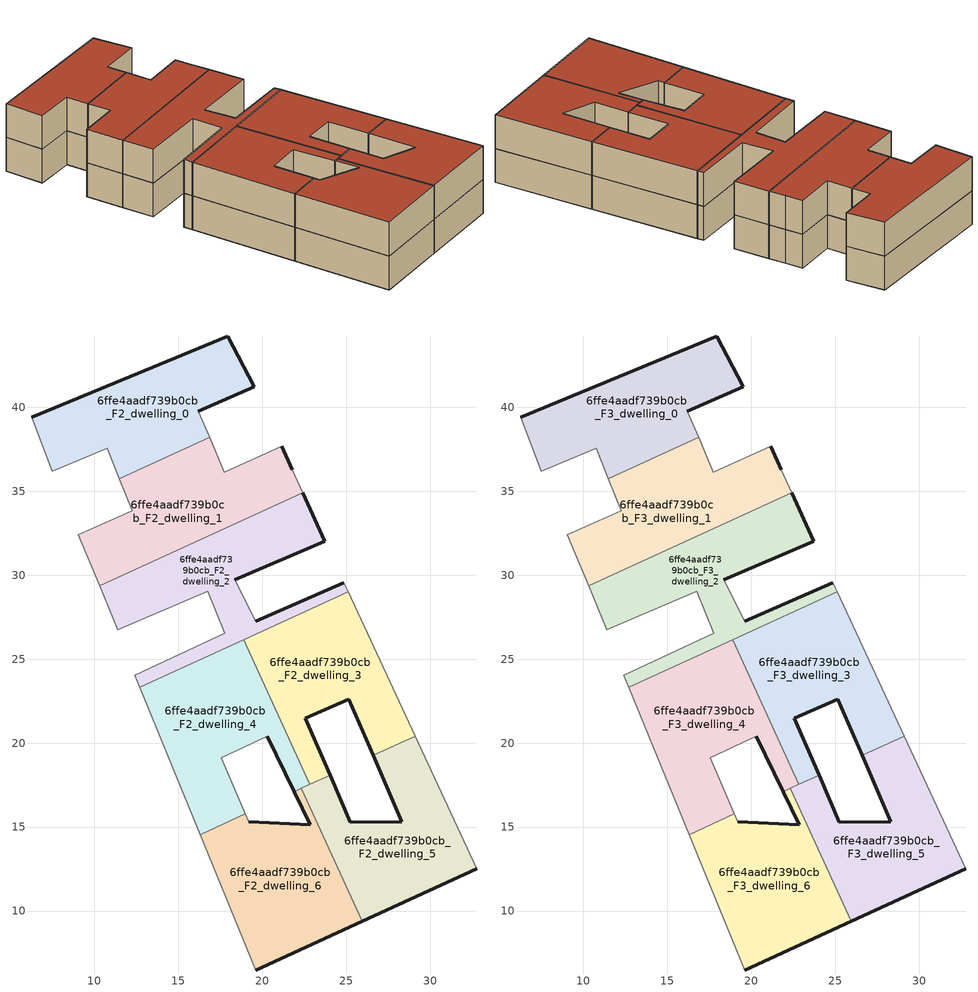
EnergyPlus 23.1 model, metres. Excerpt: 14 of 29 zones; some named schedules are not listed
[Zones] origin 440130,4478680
6ffe4aadf739b0cb_F2_dwelling_0
 floor to 6ffe4aadf739b0cb_F1_dwelling_0 (EU_floor_Construction): 16.85,38.22 16.19,39.76 19.5,41.21 17.95,44.24 6.26,39.41 7.47,36.2 10.75,37.55 11.48,35.76 z6
 wall outside (EU_wall_Construction): 6.26,39.41 17.95,44.24 19.5,41.21 16.19,39.76 z6:9
 wall adiabatic (EU_wall_Construction): 16.19,39.76 16.85,38.22 / 11.48,35.76 10.75,37.55 7.47,36.2 6.26,39.41 z6:9
 wall to 6ffe4aadf739b0cb_F2_dwelling_1 (EU_wall_Construction): 16.85,38.22 11.48,35.76 z6:9
6ffe4aadf739b0cb_F2_dwelling_1
 floor to 6ffe4aadf739b0cb_F1_dwelling_1 (EU_floor_Construction): 22.41,34.9 21.78,36.28 21.14,37.68 17.74,36.14 16.85,38.22 11.48,35.76 12.26,33.84 9.04,32.42 10.31,29.36 z6
 wall outside (EU_wall_Construction): 21.14,37.68 21.78,36.28 z6:9
 wall adiabatic (EU_wall_Construction): 16.85,38.22 17.74,36.14 21.14,37.68 / 21.78,36.28 22.41,34.9 / 10.31,29.36 9.04,32.42 12.26,33.84 11.48,35.76 z6:9
 wall to 6ffe4aadf739b0cb_F2_dwelling_2 (EU_wall_Construction): 22.41,34.9 10.31,29.36 z6:9
6ffe4aadf739b0cb_F2_dwelling_2
 floor to 6ffe4aadf739b0cb_F1_dwelling_2 (EU_floor_Construction): 25.11,29.01 24.85,29.56 19.59,27.25 18.36,29.73 23.71,32.02 22.41,34.9 10.31,29.36 11.38,26.76 16.76,29.06 17.77,26.53 12.4,24.04 12.7,23.32 z6
 wall outside (EU_wall_Construction): 22.41,34.9 23.71,32.02 18.36,29.73 / 19.59,27.25 24.85,29.56 z6:9
 wall adiabatic (EU_wall_Construction): 18.36,29.73 19.59,27.25 / 24.85,29.56 25.11,29.01 / 12.7,23.32 12.4,24.04 17.77,26.53 16.76,29.06 11.38,26.76 10.31,29.36 z6:9
 wall to 6ffe4aadf739b0cb_F2_dwelling_3 (EU_wall_Construction): 25.11,29.01 18.88,26.15 z6:9
 wall to 6ffe4aadf739b0cb_F2_dwelling_4 (EU_wall_Construction): 18.88,26.15 12.7,23.32 z6:9
6ffe4aadf739b0cb_F2_dwelling_3
 floor to 6ffe4aadf739b0cb_F1_dwelling_3 (EU_floor_Construction): 29.1,20.41 25.11,29.01 18.88,26.15 22.82,17.54 24.03,18.09 22.56,21.48 25.14,22.62 26.59,19.26 z6
 wall outside (EU_wall_Construction): 26.59,19.26 25.14,22.62 22.56,21.48 24.03,18.09 z6:9
 wall to 6ffe4aadf739b0cb_F2_dwelling_4 (EU_wall_Construction): 22.82,17.54 18.88,26.15 z6:9
 wall adiabatic (EU_wall_Construction): 25.11,29.01 29.1,20.41 z6:9
 wall to 6ffe4aadf739b0cb_F2_dwelling_5 (EU_wall_Construction): 29.1,20.41 26.59,19.26 / 24.03,18.09 22.82,17.54 z6:9
6ffe4aadf739b0cb_F2_dwelling_4
 floor to 6ffe4aadf739b0cb_F1_dwelling_4 (EU_floor_Construction): 21.88,17.11 22.82,17.54 18.88,26.15 12.7,23.32 16.3,14.55 18.98,15.78 17.54,19.14 20.28,20.4 z6
 wall outside (EU_wall_Construction): 21.88,17.11 20.28,20.4 z6:9
 wall adiabatic (EU_wall_Construction): 20.28,20.4 17.54,19.14 18.98,15.78 / 16.3,14.55 12.7,23.32 z6:9
 wall to 6ffe4aadf739b0cb_F2_dwelling_6 (EU_wall_Construction): 18.98,15.78 16.3,14.55 / 22.32,17.31 21.88,17.11 z6:9
 wall to 6ffe4aadf739b0cb_F2_dwelling_5 (EU_wall_Construction): 22.82,17.54 22.32,17.31 z6:9
6ffe4aadf739b0cb_F2_dwelling_5
 floor to 6ffe4aadf739b0cb_F1_dwelling_5 (EU_floor_Construction): 32.77,12.51 29.1,20.41 26.59,19.26 28.3,15.31 25.24,15.3 24.03,18.09 22.32,17.31 25.95,9.39 z6
 wall outside (EU_wall_Construction): 32.77,12.51 25.95,9.39 / 24.03,18.09 25.24,15.3 28.3,15.31 26.59,19.26 z6:9
 wall adiabatic (EU_wall_Construction): 29.1,20.41 32.77,12.51 z6:9
 wall to 6ffe4aadf739b0cb_F2_dwelling_6 (EU_wall_Construction): 25.95,9.39 22.32,17.31 z6:9
6ffe4aadf739b0cb_F2_dwelling_6
 floor to 6ffe4aadf739b0cb_F1_dwelling_6 (EU_floor_Construction): 25.95,9.39 22.32,17.31 21.88,17.11 22.84,15.14 19.18,15.3 18.98,15.78 16.3,14.55 19.62,6.49 z6
 wall outside (EU_wall_Construction): 19.18,15.3 22.84,15.14 21.88,17.11 / 25.95,9.39 19.62,6.49 z6:9
 wall adiabatic (EU_wall_Construction): 18.98,15.78 19.18,15.3 / 19.62,6.49 16.3,14.55 z6:9
6ffe4aadf739b0cb_F3_dwelling_0
 floor to 6ffe4aadf739b0cb_F2_dwelling_0 (EU_floor_Construction): 16.85,38.22 16.19,39.76 19.5,41.21 17.95,44.24 6.26,39.41 7.47,36.2 10.75,37.55 11.48,35.76 z9
 wall outside (EU_wall_Construction): 6.26,39.41 17.95,44.24 19.5,41.21 16.19,39.76 z9:12
 wall adiabatic (EU_wall_Construction): 16.19,39.76 16.85,38.22 / 11.48,35.76 10.75,37.55 7.47,36.2 6.26,39.41 z9:12
 wall to 6ffe4aadf739b0cb_F3_dwelling_1 (EU_wall_Construction): 16.85,38.22 11.48,35.76 z9:12
 roof outside (EU_roof_Construction): 17.95,44.24 19.5,41.21 16.19,39.76 16.85,38.22 11.48,35.76 10.75,37.55 7.47,36.2 6.26,39.41 z12
6ffe4aadf739b0cb_F3_dwelling_1
 floor to 6ffe4aadf739b0cb_F2_dwelling_1 (EU_floor_Construction): 22.41,34.9 21.78,36.28 21.14,37.68 17.74,36.14 16.85,38.22 11.48,35.76 12.26,33.84 9.04,32.42 10.31,29.36 z9
 wall outside (EU_wall_Construction): 21.14,37.68 21.78,36.28 z9:12
 wall adiabatic (EU_wall_Construction): 16.85,38.22 17.74,36.14 21.14,37.68 / 21.78,36.28 22.41,34.9 / 10.31,29.36 9.04,32.42 12.26,33.84 11.48,35.76 z9:12
 wall to 6ffe4aadf739b0cb_F3_dwelling_2 (EU_wall_Construction): 22.41,34.9 10.31,29.36 z9:12
 roof outside (EU_roof_Construction): 21.14,37.68 21.78,36.28 22.41,34.9 10.31,29.36 9.04,32.42 12.26,33.84 11.48,35.76 16.85,38.22 17.74,36.14 z12
6ffe4aadf739b0cb_F3_dwelling_2
 floor to 6ffe4aadf739b0cb_F2_dwelling_2 (EU_floor_Construction): 25.11,29.01 24.85,29.56 19.59,27.25 18.36,29.73 23.71,32.02 22.41,34.9 10.31,29.36 11.38,26.76 16.76,29.06 17.77,26.53 12.4,24.04 12.7,23.32 z9
 wall outside (EU_wall_Construction): 22.41,34.9 23.71,32.02 18.36,29.73 / 19.59,27.25 24.85,29.56 z9:12
 wall adiabatic (EU_wall_Construction): 18.36,29.73 19.59,27.25 / 24.85,29.56 25.11,29.01 / 12.7,23.32 12.4,24.04 17.77,26.53 16.76,29.06 11.38,26.76 10.31,29.36 z9:12
 wall to 6ffe4aadf739b0cb_F3_dwelling_3 (EU_wall_Construction): 25.11,29.01 18.88,26.15 z9:12
 wall to 6ffe4aadf739b0cb_F3_dwelling_4 (EU_wall_Construction): 18.88,26.15 12.7,23.32 z9:12
 roof outside (EU_roof_Construction): 22.41,34.9 23.71,32.02 18.36,29.73 19.59,27.25 24.85,29.56 25.11,29.01 12.7,23.32 12.4,24.04 17.77,26.53 16.76,29.06 11.38,26.76 10.31,29.36 z12
6ffe4aadf739b0cb_F3_dwelling_3
 floor to 6ffe4aadf739b0cb_F2_dwelling_3 (EU_floor_Construction): 29.1,20.41 25.11,29.01 18.88,26.15 22.82,17.54 24.03,18.09 22.56,21.48 25.14,22.62 26.59,19.26 z9
 wall outside (EU_wall_Construction): 26.59,19.26 25.14,22.62 22.56,21.48 24.03,18.09 z9:12
 wall to 6ffe4aadf739b0cb_F3_dwelling_4 (EU_wall_Construction): 22.82,17.54 18.88,26.15 z9:12
 wall adiabatic (EU_wall_Construction): 25.11,29.01 29.1,20.41 z9:12
 wall to 6ffe4aadf739b0cb_F3_dwelling_5 (EU_wall_Construction): 29.1,20.41 26.59,19.26 / 24.03,18.09 22.82,17.54 z9:12
 roof outside (EU_roof_Construction): 25.11,29.01 29.1,20.41 26.59,19.26 25.14,22.62 22.56,21.48 24.03,18.09 22.82,17.54 18.88,26.15 z12
6ffe4aadf739b0cb_F3_dwelling_4
 floor to 6ffe4aadf739b0cb_F2_dwelling_4 (EU_floor_Construction): 21.88,17.11 22.82,17.54 18.88,26.15 12.7,23.32 16.3,14.55 18.98,15.78 17.54,19.14 20.28,20.4 z9
 wall outside (EU_wall_Construction): 21.88,17.11 20.28,20.4 z9:12
 wall adiabatic (EU_wall_Construction): 20.28,20.4 17.54,19.14 18.98,15.78 / 16.3,14.55 12.7,23.32 z9:12
 wall to 6ffe4aadf739b0cb_F3_dwelling_6 (EU_wall_Construction): 18.98,15.78 16.3,14.55 / 22.32,17.31 21.88,17.11 z9:12
 wall to 6ffe4aadf739b0cb_F3_dwelling_5 (EU_wall_Construction): 22.82,17.54 22.32,17.31 z9:12
 roof outside (EU_roof_Construction): 18.88,26.15 22.82,17.54 21.88,17.11 20.28,20.4 17.54,19.14 18.98,15.78 16.3,14.55 12.7,23.32 z12
6ffe4aadf739b0cb_F3_dwelling_5
 floor to 6ffe4aadf739b0cb_F2_dwelling_5 (EU_floor_Construction): 32.77,12.51 29.1,20.41 26.59,19.26 28.3,15.31 25.24,15.3 24.03,18.09 22.32,17.31 25.95,9.39 z9
 wall outside (EU_wall_Construction): 32.77,12.51 25.95,9.39 / 24.03,18.09 25.24,15.3 28.3,15.31 26.59,19.26 z9:12
 wall adiabatic (EU_wall_Construction): 29.1,20.41 32.77,12.51 z9:12
 wall to 6ffe4aadf739b0cb_F3_dwelling_6 (EU_wall_Construction): 25.95,9.39 22.32,17.31 z9:12
 roof outside (EU_roof_Construction): 29.1,20.41 32.77,12.51 25.95,9.39 22.32,17.31 24.03,18.09 25.24,15.3 28.3,15.31 26.59,19.26 z12
6ffe4aadf739b0cb_F3_dwelling_6
 floor to 6ffe4aadf739b0cb_F2_dwelling_6 (EU_floor_Construction): 25.95,9.39 22.32,17.31 21.88,17.11 22.84,15.14 19.18,15.3 18.98,15.78 16.3,14.55 19.62,6.49 z9
 wall outside (EU_wall_Construction): 19.18,15.3 22.84,15.14 21.88,17.11 / 25.95,9.39 19.62,6.49 z9:12
 wall adiabatic (EU_wall_Construction): 18.98,15.78 19.18,15.3 / 19.62,6.49 16.3,14.55 z9:12
 roof outside (EU_roof_Construction): 22.32,17.31 25.95,9.39 19.62,6.49 16.3,14.55 18.98,15.78 19.18,15.3 22.84,15.14 21.88,17.11 z12
[Building]
EU S2 Campaign: North Axis=0; Terrain=City; Solar Distribution=FullExterior
[Site:Location]
Madrid: Latitude=40.5; Longitude=-3.5; Time Zone=1; Elevation=609
[SizingPeriod:WeatherFileDays]
AnnualSizingPeriod: Begin Month=1; Begin Day of Month=1; End Month=12; End Day of Month=31; Day of Week for Start Day=Monday; Use Weather File Daylight Saving Period=No; Use Weather File Rain and Snow Indicators=No
[MATERIAL]
EU_InternalMass_Material: Roughness=MediumRough; Thickness=0.1; Conductivity=1; Density=1800; Specific Heat=900; Thermal Absorptance=0.9; Solar Absorptance=0.7; Visible Absorptance=0.7
[MATERIAL:NOMASS] Roughness=MediumRough; Thermal Absorptance=0.9; Solar Absorptance=0.7; Visible Absorptance=0.7
Name | Thermal Resistance
EU_wall_NoMass | 0.419739
EU_roof_NoMass | 0.352165
EU_floor_NoMass | 0.608284
[CONSTRUCTION]
EU_wall_Construction: EU_wall_NoMass
EU_roof_Construction: EU_roof_NoMass
EU_floor_Construction: EU_floor_NoMass
EU_InternalMass_Construction: EU_InternalMass_Material
[ZONE] Type=1; Multiplier=1; Ceiling Height=autocalculate; Floor Area=autocalculate; Part of Total Floor Area=Yes
Name | Volume
6ffe4aadf739b0cb_F2_dwelling_0; 6ffe4aadf739b0cb_F3_dwelling_0 | 164.496
6ffe4aadf739b0cb_F2_dwelling_1; 6ffe4aadf739b0cb_F3_dwelling_1 | 164.494
6ffe4aadf739b0cb_F2_dwelling_2; 6ffe4aadf739b0cb_F3_dwelling_2 | 164.466
6ffe4aadf739b0cb_F2_dwelling_3; 6ffe4aadf739b0cb_F3_dwelling_3 | 164.481
6ffe4aadf739b0cb_F2_dwelling_4; 6ffe4aadf739b0cb_F3_dwelling_4 | 164.502
6ffe4aadf739b0cb_F2_dwelling_5; 6ffe4aadf739b0cb_F3_dwelling_5 | 164.48
6ffe4aadf739b0cb_F2_dwelling_6; 6ffe4aadf739b0cb_F3_dwelling_6 | 164.495
[INTERNALMASS] Construction=EU_InternalMass_Construction
Name | Zone or ZoneList | Surface Area
6ffe4aadf739b0cb_F2_dwelling_0_EU_InternalMass | 6ffe4aadf739b0cb_F2_dwelling_0 | 62.6674
6ffe4aadf739b0cb_F2_dwelling_1_EU_InternalMass | 6ffe4aadf739b0cb_F2_dwelling_1 | 62.6576
6ffe4aadf739b0cb_F2_dwelling_2_EU_InternalMass | 6ffe4aadf739b0cb_F2_dwelling_2 | 74.3565
6ffe4aadf739b0cb_F2_dwelling_3_EU_InternalMass | 6ffe4aadf739b0cb_F2_dwelling_3 | 69.5127
6ffe4aadf739b0cb_F2_dwelling_4_EU_InternalMass | 6ffe4aadf739b0cb_F2_dwelling_4 | 53.3911
6ffe4aadf739b0cb_F2_dwelling_5_EU_InternalMass | 6ffe4aadf739b0cb_F2_dwelling_5 | 53.3934
6ffe4aadf739b0cb_F2_dwelling_6_EU_InternalMass | 6ffe4aadf739b0cb_F2_dwelling_6 | 62.6609
6ffe4aadf739b0cb_F3_dwelling_0_EU_InternalMass | 6ffe4aadf739b0cb_F3_dwelling_0 | 62.6674
6ffe4aadf739b0cb_F3_dwelling_1_EU_InternalMass | 6ffe4aadf739b0cb_F3_dwelling_1 | 62.6576
6ffe4aadf739b0cb_F3_dwelling_2_EU_InternalMass | 6ffe4aadf739b0cb_F3_dwelling_2 | 74.3565
6ffe4aadf739b0cb_F3_dwelling_3_EU_InternalMass | 6ffe4aadf739b0cb_F3_dwelling_3 | 69.5127
6ffe4aadf739b0cb_F3_dwelling_4_EU_InternalMass | 6ffe4aadf739b0cb_F3_dwelling_4 | 53.3911
6ffe4aadf739b0cb_F3_dwelling_5_EU_InternalMass | 6ffe4aadf739b0cb_F3_dwelling_5 | 53.3934
6ffe4aadf739b0cb_F3_dwelling_6_EU_InternalMass | 6ffe4aadf739b0cb_F3_dwelling_6 | 62.6609
[OTHEREQUIPMENT] Fuel Type=Electricity; Design Level Calculation Method=Watts/Area; Power per Zone Floor Area=1; Fraction Latent=0; Fraction Radiant=0; Fraction Lost=0; Carbon Dioxide Generation Rate=0; EndUse Subcategory=EU_Step8_InternalGains
Name | Zone or ZoneList or Space or SpaceList | Schedule
EU_Step8_InternalGain_6ffe4aadf739b0cb_F2_dwelling_0_f000 | 6ffe4aadf739b0cb_F2_dwelling_0 | EU_Step8_GainSchedule_6ffe4aadf739b0cb_F2_dwelling_0_f000
EU_Step8_InternalGain_6ffe4aadf739b0cb_F2_dwelling_1_f000 | 6ffe4aadf739b0cb_F2_dwelling_1 | EU_Step8_GainSchedule_6ffe4aadf739b0cb_F2_dwelling_1_f000
EU_Step8_InternalGain_6ffe4aadf739b0cb_F2_dwelling_2_f000 | 6ffe4aadf739b0cb_F2_dwelling_2 | EU_Step8_GainSchedule_6ffe4aadf739b0cb_F2_dwelling_2_f000
EU_Step8_InternalGain_6ffe4aadf739b0cb_F2_dwelling_3_f000 | 6ffe4aadf739b0cb_F2_dwelling_3 | EU_Step8_GainSchedule_6ffe4aadf739b0cb_F2_dwelling_3_f000
EU_Step8_InternalGain_6ffe4aadf739b0cb_F2_dwelling_4_f000 | 6ffe4aadf739b0cb_F2_dwelling_4 | EU_Step8_GainSchedule_6ffe4aadf739b0cb_F2_dwelling_4_f000
EU_Step8_InternalGain_6ffe4aadf739b0cb_F2_dwelling_5_f000 | 6ffe4aadf739b0cb_F2_dwelling_5 | EU_Step8_GainSchedule_6ffe4aadf739b0cb_F2_dwelling_5_f000
EU_Step8_InternalGain_6ffe4aadf739b0cb_F2_dwelling_6_f000 | 6ffe4aadf739b0cb_F2_dwelling_6 | EU_Step8_GainSchedule_6ffe4aadf739b0cb_F2_dwelling_6_f000
EU_Step8_InternalGain_6ffe4aadf739b0cb_F3_dwelling_0_f000 | 6ffe4aadf739b0cb_F3_dwelling_0 | EU_Step8_GainSchedule_6ffe4aadf739b0cb_F3_dwelling_0_f000
EU_Step8_InternalGain_6ffe4aadf739b0cb_F3_dwelling_1_f000 | 6ffe4aadf739b0cb_F3_dwelling_1 | EU_Step8_GainSchedule_6ffe4aadf739b0cb_F3_dwelling_1_f000
EU_Step8_InternalGain_6ffe4aadf739b0cb_F3_dwelling_2_f000 | 6ffe4aadf739b0cb_F3_dwelling_2 | EU_Step8_GainSchedule_6ffe4aadf739b0cb_F3_dwelling_2_f000
EU_Step8_InternalGain_6ffe4aadf739b0cb_F3_dwelling_3_f000 | 6ffe4aadf739b0cb_F3_dwelling_3 | EU_Step8_GainSchedule_6ffe4aadf739b0cb_F3_dwelling_3_f000
EU_Step8_InternalGain_6ffe4aadf739b0cb_F3_dwelling_4_f000 | 6ffe4aadf739b0cb_F3_dwelling_4 | EU_Step8_GainSchedule_6ffe4aadf739b0cb_F3_dwelling_4_f000
EU_Step8_InternalGain_6ffe4aadf739b0cb_F3_dwelling_5_f000 | 6ffe4aadf739b0cb_F3_dwelling_5 | EU_Step8_GainSchedule_6ffe4aadf739b0cb_F3_dwelling_5_f000
EU_Step8_InternalGain_6ffe4aadf739b0cb_F3_dwelling_6_f000 | 6ffe4aadf739b0cb_F3_dwelling_6 | EU_Step8_GainSchedule_6ffe4aadf739b0cb_F3_dwelling_6_f000
[ZONEVENTILATION:DESIGNFLOWRATE] Schedule=EU_AlwaysOn; Design Flow Rate Calculation Method=AirChanges/Hour; Air Changes per Hour=0.703302; Ventilation Type=Natural; Fan Pressure Rise=0; Fan Total Efficiency=1; Constant Term Coefficient=1; Temperature Term Coefficient=0; Velocity Term Coefficient=0; Velocity Squared Term Coefficient=0; Minimum Indoor Temperature=-100; Maximum Indoor Temperature=100; Delta Temperature=-100; Minimum Outdoor Temperature=-100; Maximum Outdoor Temperature=100; Maximum Wind Speed=40
Name | Zone or ZoneList or Space or SpaceList
EU_ConstantAir_6ffe4aadf739b0cb_F2_dwelling_0 | 6ffe4aadf739b0cb_F2_dwelling_0
EU_ConstantAir_6ffe4aadf739b0cb_F2_dwelling_1 | 6ffe4aadf739b0cb_F2_dwelling_1
EU_ConstantAir_6ffe4aadf739b0cb_F2_dwelling_2 | 6ffe4aadf739b0cb_F2_dwelling_2
EU_ConstantAir_6ffe4aadf739b0cb_F2_dwelling_3 | 6ffe4aadf739b0cb_F2_dwelling_3
EU_ConstantAir_6ffe4aadf739b0cb_F2_dwelling_4 | 6ffe4aadf739b0cb_F2_dwelling_4
EU_ConstantAir_6ffe4aadf739b0cb_F2_dwelling_5 | 6ffe4aadf739b0cb_F2_dwelling_5
EU_ConstantAir_6ffe4aadf739b0cb_F2_dwelling_6 | 6ffe4aadf739b0cb_F2_dwelling_6
EU_ConstantAir_6ffe4aadf739b0cb_F3_dwelling_0 | 6ffe4aadf739b0cb_F3_dwelling_0
EU_ConstantAir_6ffe4aadf739b0cb_F3_dwelling_1 | 6ffe4aadf739b0cb_F3_dwelling_1
EU_ConstantAir_6ffe4aadf739b0cb_F3_dwelling_2 | 6ffe4aadf739b0cb_F3_dwelling_2
EU_ConstantAir_6ffe4aadf739b0cb_F3_dwelling_3 | 6ffe4aadf739b0cb_F3_dwelling_3
EU_ConstantAir_6ffe4aadf739b0cb_F3_dwelling_4 | 6ffe4aadf739b0cb_F3_dwelling_4
EU_ConstantAir_6ffe4aadf739b0cb_F3_dwelling_5 | 6ffe4aadf739b0cb_F3_dwelling_5
EU_ConstantAir_6ffe4aadf739b0cb_F3_dwelling_6 | 6ffe4aadf739b0cb_F3_dwelling_6
[HVACTEMPLATE:ZONE:IDEALLOADSAIRSYSTEM] System Availability Schedule=EU_AlwaysOn; Maximum Heating Supply Air Temperature=50; Minimum Cooling Supply Air Temperature=13; Maximum Heating Supply Air Humidity Ratio=0.0156; Minimum Cooling Supply Air Humidity Ratio=0.0077; Heating Limit=NoLimit; Cooling Limit=NoLimit; Heating Availability Schedule=EU_AlwaysOn; Cooling Availability Schedule=EU_CoolingOff; Dehumidification Control Type=ConstantSensibleHeatRatio; Cooling Sensible Heat Ratio=0.7; Dehumidification Setpoint=60; Humidification Control Type=None; Humidification Setpoint=30; Outdoor Air Method=None; Outdoor Air Flow Rate per Person=0.00944; Outdoor Air Flow Rate per Zone Floor Area=0; Outdoor Air Flow Rate per Zone=0; Demand Controlled Ventilation Type=None; Outdoor Air Economizer Type=NoEconomizer; Heat Recovery Type=None; Sensible Heat Recovery Effectiveness=0.7; Latent Heat Recovery Effectiveness=0.65
Name | Template Thermostat
6ffe4aadf739b0cb_F2_dwelling_0 | EU_HeatOnly_6ffe4aadf739b0cb_F2_dwelling_0
6ffe4aadf739b0cb_F2_dwelling_1 | EU_HeatOnly_6ffe4aadf739b0cb_F2_dwelling_1
6ffe4aadf739b0cb_F2_dwelling_2 | EU_HeatOnly_6ffe4aadf739b0cb_F2_dwelling_2
6ffe4aadf739b0cb_F2_dwelling_3 | EU_HeatOnly_6ffe4aadf739b0cb_F2_dwelling_3
6ffe4aadf739b0cb_F2_dwelling_4 | EU_HeatOnly_6ffe4aadf739b0cb_F2_dwelling_4
6ffe4aadf739b0cb_F2_dwelling_5 | EU_HeatOnly_6ffe4aadf739b0cb_F2_dwelling_5
6ffe4aadf739b0cb_F2_dwelling_6 | EU_HeatOnly_6ffe4aadf739b0cb_F2_dwelling_6
6ffe4aadf739b0cb_F3_dwelling_0 | EU_HeatOnly_6ffe4aadf739b0cb_F3_dwelling_0
6ffe4aadf739b0cb_F3_dwelling_1 | EU_HeatOnly_6ffe4aadf739b0cb_F3_dwelling_1
6ffe4aadf739b0cb_F3_dwelling_2 | EU_HeatOnly_6ffe4aadf739b0cb_F3_dwelling_2
6ffe4aadf739b0cb_F3_dwelling_3 | EU_HeatOnly_6ffe4aadf739b0cb_F3_dwelling_3
6ffe4aadf739b0cb_F3_dwelling_4 | EU_HeatOnly_6ffe4aadf739b0cb_F3_dwelling_4
6ffe4aadf739b0cb_F3_dwelling_5 | EU_HeatOnly_6ffe4aadf739b0cb_F3_dwelling_5
6ffe4aadf739b0cb_F3_dwelling_6 | EU_HeatOnly_6ffe4aadf739b0cb_F3_dwelling_6
[SIZING:ZONE] Zone Cooling Design Supply Air Temperature Input Method=SupplyAirTemperature; Zone Cooling Design Supply Air Temperature=13; Zone Heating Design Supply Air Temperature Input Method=SupplyAirTemperature; Zone Heating Design Supply Air Temperature=50; Zone Cooling Design Supply Air Humidity Ratio=0.008; Zone Heating Design Supply Air Humidity Ratio=0.008; Cooling Design Air Flow Method=DesignDay; Cooling Design Air Flow Rate=0; Cooling Minimum Air Flow per Zone Floor Area=0.000762; Cooling Minimum Air Flow=0; Cooling Minimum Air Flow Fraction=0.2; Heating Design Air Flow Method=DesignDay; Heating Design Air Flow Rate=0; Heating Maximum Air Flow per Zone Floor Area=0.002032; Heating Maximum Air Flow=0.141576; Heating Maximum Air Flow Fraction=0.3; Account for Dedicated Outdoor Air System=No; Dedicated Outdoor Air System Control Strategy=NeutralSupplyAir; Dedicated Outdoor Air Low Setpoint Temperature for Design=autosize; Dedicated Outdoor Air High Setpoint Temperature for Design=autosize; Zone Load Sizing Method=Sensible Load Only No Latent Load; Zone Latent Cooling Design Supply Air Humidity Ratio Input Method=HumidityRatioDifference; Zone Cooling Design Supply Air Humidity Ratio Difference=0.005; Zone Latent Heating Design Supply Air Humidity Ratio Input Method=HumidityRatioDifference; Zone Humidification Design Supply Air Humidity Ratio Difference=0.005
6ffe4aadf739b0cb_F2_dwelling_0; 6ffe4aadf739b0cb_F2_dwelling_1; 6ffe4aadf739b0cb_F2_dwelling_2; 6ffe4aadf739b0cb_F2_dwelling_3; 6ffe4aadf739b0cb_F2_dwelling_4; 6ffe4aadf739b0cb_F2_dwelling_5; 6ffe4aadf739b0cb_F2_dwelling_6; 6ffe4aadf739b0cb_F3_dwelling_0; 6ffe4aadf739b0cb_F3_dwelling_1; 6ffe4aadf739b0cb_F3_dwelling_2; 6ffe4aadf739b0cb_F3_dwelling_3; 6ffe4aadf739b0cb_F3_dwelling_4; 6ffe4aadf739b0cb_F3_dwelling_5; 6ffe4aadf739b0cb_F3_dwelling_6
